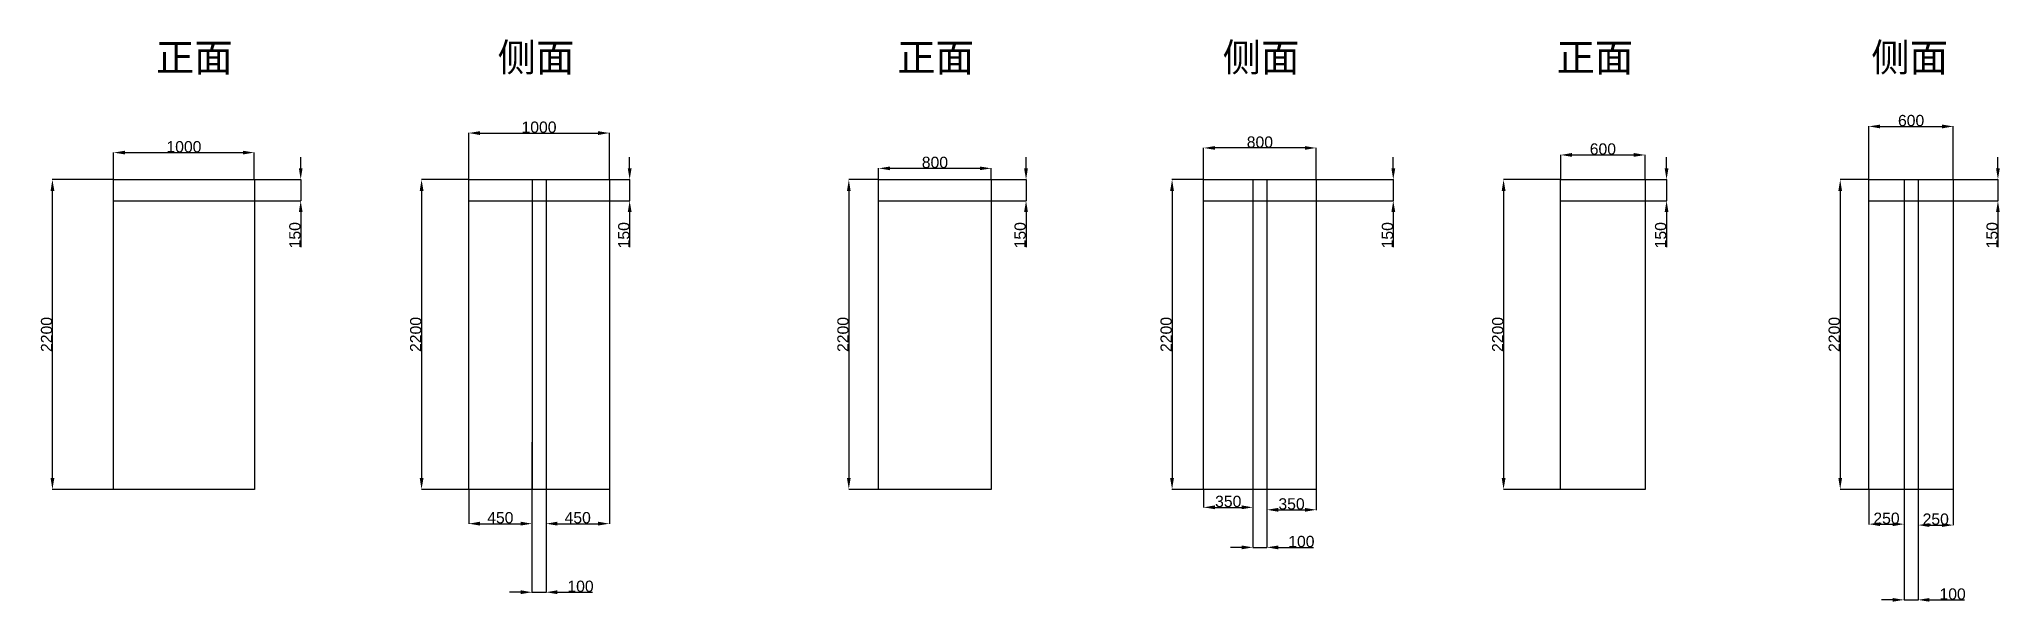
# Model space of a CAD drawing. Header units: millimetres. Extents: x 973 to 14909, y 1956 to 5951.
import ezdxf

# ---------------------------------------------------------------- set-up
doc = ezdxf.new("R2010")
doc.units = ezdxf.units.MM
doc.layers.add('图层0', color=90, linetype='Continuous')
doc.styles.get("Standard").update_dxf_attribs({"font": 'arial.ttf'})
doc.dimstyles.new('ISO-25', dxfattribs={"dimtxt": 80, "dimasz": 80, "dimexe": 1.25, "dimexo": 0.625, "dimtad": 1, "dimtxsty": 'Standard', "dimcen": 2.5, "dimadec": 0, "dimazin": 0, "dimtfac": 1, "dimtmove": 0, "dimatfit": 3, "dimfxl": 1, "dimarcsym": 0})

# ---------------------------------------------------------------- blocks, each defined once
blk = doc.blocks.new('*D1')
at = {"layer": 'Defpoints', "color": 0, "transparency": 16777216}
for p in [(2502, 5146), (1502, 4954), (2502, 4954)]:
    blk.add_point(p, dxfattribs=at)
at = {"layer": '图层0', "color": 0, "lineweight": -2, "transparency": 16777216}
for p, q in [((1502, 4955), (1502, 5147)), ((1582, 5146), (2422, 5146)), ((2502, 4955), (2502, 5147))]:
    blk.add_line(p, q, dxfattribs=at)
at = {"layer": '图层0', "color": 0, "transparency": 16777216}
for points in [[(1582, 5159), (1582, 5133), (1502, 5146)], [(2422, 5159), (2422, 5133), (2502, 5146)]]:
    blk.add_solid(points, dxfattribs=at)
at = {"layer": '图层0', "color": 0, "transparency": 16777216, "insert": (2002, 5187), "char_height": 80, "attachment_point": 5}
blk.add_mtext('1000', dxfattribs=at)
blk = doc.blocks.new('*D2')
at = {"layer": 'Defpoints', "color": 0, "transparency": 16777216}
for p in [(2502, 4954), (2502, 4804), (2832, 4804)]:
    blk.add_point(p, dxfattribs=at)
at = {"layer": '图层0', "color": 0, "lineweight": -2, "transparency": 16777216}
for p, q in [((2832, 5034), (2832, 5114)), ((2503, 4954), (2833, 4954)), ((2832, 4954), (2832, 4804)), ((2503, 4804), (2833, 4804)), ((2832, 4724), (2832, 4474))]:
    blk.add_line(p, q, dxfattribs=at)
at = {"layer": '图层0', "color": 0, "transparency": 16777216}
for points in [[(2819, 5034), (2845, 5034), (2832, 4954)], [(2819, 4724), (2845, 4724), (2832, 4804)]]:
    blk.add_solid(points, dxfattribs=at)
at = {"layer": '图层0', "color": 0, "transparency": 16777216, "insert": (2791, 4559), "char_height": 80, "attachment_point": 5, "rotation": 90}
blk.add_mtext('150', dxfattribs=at)
blk = doc.blocks.new('*D3')
at = {"layer": 'Defpoints', "color": 0, "transparency": 16777216}
for p in [(1067, 4954), (1502, 4954), (1502, 2754)]:
    blk.add_point(p, dxfattribs=at)
at = {"layer": '图层0', "color": 0, "lineweight": -2, "transparency": 16777216}
for p, q in [((1502, 4954), (1066, 4954)), ((1067, 2834), (1067, 4874)), ((1502, 2754), (1066, 2754))]:
    blk.add_line(p, q, dxfattribs=at)
at = {"layer": '图层0', "color": 0, "transparency": 16777216}
for points in [[(1054, 4874), (1081, 4874), (1067, 4954)], [(1054, 2834), (1081, 2834), (1067, 2754)]]:
    blk.add_solid(points, dxfattribs=at)
at = {"layer": '图层0', "color": 0, "transparency": 16777216, "insert": (1026, 3854), "char_height": 80, "attachment_point": 5, "rotation": 90}
blk.add_mtext('2200', dxfattribs=at)
blk = doc.blocks.new('*D9')
at = {"layer": 'Defpoints', "color": 0, "transparency": 16777216}
for p in [(5026, 5285), (4026, 4954), (5026, 4954)]:
    blk.add_point(p, dxfattribs=at)
at = {"layer": '图层0', "color": 0, "lineweight": -2, "transparency": 16777216}
for p, q in [((4026, 4955), (4026, 5286)), ((4106, 5285), (4946, 5285)), ((5026, 4955), (5026, 5286))]:
    blk.add_line(p, q, dxfattribs=at)
at = {"layer": '图层0', "color": 0, "transparency": 16777216}
for points in [[(4106, 5298), (4106, 5271), (4026, 5285)], [(4946, 5298), (4946, 5271), (5026, 5285)]]:
    blk.add_solid(points, dxfattribs=at)
at = {"layer": '图层0', "color": 0, "transparency": 16777216, "insert": (4526, 5326), "char_height": 80, "attachment_point": 5}
blk.add_mtext('1000', dxfattribs=at)
blk = doc.blocks.new('*D10')
at = {"layer": 'Defpoints', "color": 0, "transparency": 16777216}
for p in [(4026, 2754), (4476, 2754), (4476, 2510)]:
    blk.add_point(p, dxfattribs=at)
at = {"layer": '图层0', "color": 0, "lineweight": -2, "transparency": 16777216}
for p, q in [((4026, 2753), (4026, 2509)), ((4476, 2753), (4476, 2509)), ((4106, 2510), (4396, 2510))]:
    blk.add_line(p, q, dxfattribs=at)
at = {"layer": '图层0', "color": 0, "transparency": 16777216}
for points in [[(4106, 2524), (4106, 2497), (4026, 2510)], [(4396, 2524), (4396, 2497), (4476, 2510)]]:
    blk.add_solid(points, dxfattribs=at)
at = {"layer": '图层0', "color": 0, "transparency": 16777216, "insert": (4251, 2552), "char_height": 80, "attachment_point": 5}
blk.add_mtext('450', dxfattribs=at)
blk = doc.blocks.new('*D11')
at = {"layer": 'Defpoints', "color": 0, "transparency": 16777216}
for p in [(4576, 2754), (5026, 2754), (5026, 2510)]:
    blk.add_point(p, dxfattribs=at)
at = {"layer": '图层0', "color": 0, "lineweight": -2, "transparency": 16777216}
for p, q in [((4576, 2753), (4576, 2509)), ((5026, 2753), (5026, 2509)), ((4656, 2510), (4946, 2510))]:
    blk.add_line(p, q, dxfattribs=at)
at = {"layer": '图层0', "color": 0, "transparency": 16777216}
for points in [[(4656, 2524), (4656, 2497), (4576, 2510)], [(4946, 2524), (4946, 2497), (5026, 2510)]]:
    blk.add_solid(points, dxfattribs=at)
at = {"layer": '图层0', "color": 0, "transparency": 16777216, "insert": (4801, 2552), "char_height": 80, "attachment_point": 5}
blk.add_mtext('450', dxfattribs=at)
blk = doc.blocks.new('*D12')
at = {"layer": 'Defpoints', "color": 0, "transparency": 16777216}
for p in [(4476, 3089), (4576, 3089), (4576, 2023)]:
    blk.add_point(p, dxfattribs=at)
at = {"layer": '图层0', "color": 0, "lineweight": -2, "transparency": 16777216}
for p, q in [((4476, 3088), (4476, 2022)), ((4576, 3088), (4576, 2022)), ((4396, 2023), (4316, 2023)), ((4476, 2023), (4576, 2023)), ((4656, 2023), (4907, 2023))]:
    blk.add_line(p, q, dxfattribs=at)
at = {"layer": '图层0', "color": 0, "transparency": 16777216}
for points in [[(4396, 2037), (4396, 2010), (4476, 2023)], [(4656, 2037), (4656, 2010), (4576, 2023)]]:
    blk.add_solid(points, dxfattribs=at)
at = {"layer": '图层0', "color": 0, "transparency": 16777216, "insert": (4821, 2065), "char_height": 80, "attachment_point": 5}
blk.add_mtext('100', dxfattribs=at)
blk = doc.blocks.new('*D15')
at = {"layer": 'Defpoints', "color": 0, "transparency": 16777216}
for p in [(7740, 4954), (7740, 4804), (7988, 4804)]:
    blk.add_point(p, dxfattribs=at)
at = {"layer": '图层0', "color": 0, "lineweight": -2, "transparency": 16777216}
for p, q in [((7988, 5034), (7988, 5114)), ((7740, 4954), (7989, 4954)), ((7988, 4954), (7988, 4804)), ((7740, 4804), (7989, 4804)), ((7988, 4724), (7988, 4474))]:
    blk.add_line(p, q, dxfattribs=at)
at = {"layer": '图层0', "color": 0, "transparency": 16777216}
for points in [[(7974, 5034), (8001, 5034), (7988, 4954)], [(7974, 4724), (8001, 4724), (7988, 4804)]]:
    blk.add_solid(points, dxfattribs=at)
at = {"layer": '图层0', "color": 0, "transparency": 16777216, "insert": (7946, 4559), "char_height": 80, "attachment_point": 5, "rotation": 90}
blk.add_mtext('150', dxfattribs=at)
blk = doc.blocks.new('*D17')
at = {"layer": 'Defpoints', "color": 0, "transparency": 16777216}
for p in [(6940, 4954), (6728, 2754), (6940, 2754)]:
    blk.add_point(p, dxfattribs=at)
at = {"layer": '图层0', "color": 0, "lineweight": -2, "transparency": 16777216}
for p, q in [((6939, 4954), (6727, 4954)), ((6728, 4874), (6728, 2834)), ((6939, 2754), (6727, 2754))]:
    blk.add_line(p, q, dxfattribs=at)
at = {"layer": '图层0', "color": 0, "transparency": 16777216}
for points in [[(6715, 4874), (6741, 4874), (6728, 4954)], [(6715, 2834), (6741, 2834), (6728, 2754)]]:
    blk.add_solid(points, dxfattribs=at)
at = {"layer": '图层0', "color": 0, "transparency": 16777216, "insert": (6687, 3854), "char_height": 80, "attachment_point": 5, "rotation": 90}
blk.add_mtext('2200', dxfattribs=at)
blk = doc.blocks.new('*D19')
at = {"layer": 'Defpoints', "color": 0, "transparency": 16777216}
for p in [(10042, 4954), (10050, 4804), (10598, 4804)]:
    blk.add_point(p, dxfattribs=at)
at = {"layer": '图层0', "color": 0, "lineweight": -2, "transparency": 16777216}
for p, q in [((10598, 5034), (10598, 5114)), ((10043, 4954), (10600, 4954)), ((10598, 4954), (10598, 4804)), ((10050, 4804), (10600, 4804)), ((10598, 4724), (10598, 4474))]:
    blk.add_line(p, q, dxfattribs=at)
at = {"layer": '图层0', "color": 0, "transparency": 16777216}
for points in [[(10585, 5034), (10612, 5034), (10598, 4954)], [(10585, 4724), (10612, 4724), (10598, 4804)]]:
    blk.add_solid(points, dxfattribs=at)
at = {"layer": '图层0', "color": 0, "transparency": 16777216, "insert": (10557, 4559), "char_height": 80, "attachment_point": 5, "rotation": 90}
blk.add_mtext('150', dxfattribs=at)
blk = doc.blocks.new('*D21')
at = {"layer": 'Defpoints', "color": 0, "transparency": 16777216}
for p in [(9250, 4954), (9026, 2754), (9250, 2754)]:
    blk.add_point(p, dxfattribs=at)
at = {"layer": '图层0', "color": 0, "lineweight": -2, "transparency": 16777216}
for p, q in [((9249, 4954), (9025, 4954)), ((9026, 4874), (9026, 2834)), ((9249, 2754), (9025, 2754))]:
    blk.add_line(p, q, dxfattribs=at)
at = {"layer": '图层0', "color": 0, "transparency": 16777216}
for points in [[(9012, 4874), (9039, 4874), (9026, 4954)], [(9012, 2834), (9039, 2834), (9026, 2754)]]:
    blk.add_solid(points, dxfattribs=at)
at = {"layer": '图层0', "color": 0, "transparency": 16777216, "insert": (8984, 3854), "char_height": 80, "attachment_point": 5, "rotation": 90}
blk.add_mtext('2200', dxfattribs=at)
blk = doc.blocks.new('*D22')
at = {"layer": 'Defpoints', "color": 0, "transparency": 16777216}
for p in [(9250, 2754), (9600, 2754), (9600, 2626)]:
    blk.add_point(p, dxfattribs=at)
at = {"layer": '图层0', "color": 0, "lineweight": -2, "transparency": 16777216}
for p, q in [((9250, 2753), (9250, 2625)), ((9600, 2753), (9600, 2625)), ((9330, 2626), (9520, 2626))]:
    blk.add_line(p, q, dxfattribs=at)
at = {"layer": '图层0', "color": 0, "transparency": 16777216}
for points in [[(9330, 2640), (9330, 2613), (9250, 2626)], [(9520, 2640), (9520, 2613), (9600, 2626)]]:
    blk.add_solid(points, dxfattribs=at)
at = {"layer": '图层0', "color": 0, "transparency": 16777216, "insert": (9425, 2668), "char_height": 80, "attachment_point": 5}
blk.add_mtext('350', dxfattribs=at)
blk = doc.blocks.new('*D23')
at = {"layer": 'Defpoints', "color": 0, "transparency": 16777216}
for p in [(9700, 2754), (10050, 2754), (10050, 2609)]:
    blk.add_point(p, dxfattribs=at)
at = {"layer": '图层0', "color": 0, "lineweight": -2, "transparency": 16777216}
for p, q in [((9700, 2753), (9700, 2607)), ((10050, 2753), (10050, 2607)), ((9780, 2609), (9970, 2609))]:
    blk.add_line(p, q, dxfattribs=at)
at = {"layer": '图层0', "color": 0, "transparency": 16777216}
for points in [[(9780, 2622), (9780, 2595), (9700, 2609)], [(9970, 2622), (9970, 2595), (10050, 2609)]]:
    blk.add_solid(points, dxfattribs=at)
at = {"layer": '图层0', "color": 0, "transparency": 16777216, "insert": (9875, 2650), "char_height": 80, "attachment_point": 5}
blk.add_mtext('350', dxfattribs=at)
blk = doc.blocks.new('*D24')
at = {"layer": 'Defpoints', "color": 0, "transparency": 16777216}
for p in [(9600, 3077), (9700, 3077), (9700, 2342)]:
    blk.add_point(p, dxfattribs=at)
at = {"layer": '图层0', "color": 0, "lineweight": -2, "transparency": 16777216}
for p, q in [((9600, 3077), (9600, 2340)), ((9700, 3077), (9700, 2340)), ((9520, 2342), (9440, 2342)), ((9600, 2342), (9700, 2342)), ((9780, 2342), (10030, 2342))]:
    blk.add_line(p, q, dxfattribs=at)
at = {"layer": '图层0', "color": 0, "transparency": 16777216}
for points in [[(9520, 2355), (9520, 2328), (9600, 2342)], [(9780, 2355), (9780, 2328), (9700, 2342)]]:
    blk.add_solid(points, dxfattribs=at)
at = {"layer": '图层0', "color": 0, "transparency": 16777216, "insert": (9945, 2383), "char_height": 80, "attachment_point": 5}
blk.add_mtext('100', dxfattribs=at)
blk = doc.blocks.new('*D25')
at = {"layer": 'Defpoints', "color": 0, "transparency": 16777216}
for p in [(5026, 4954), (5026, 4804), (5170, 4804)]:
    blk.add_point(p, dxfattribs=at)
at = {"layer": '图层0', "color": 0, "lineweight": -2, "transparency": 16777216}
for p, q in [((5170, 5034), (5170, 5114)), ((5027, 4954), (5172, 4954)), ((5170, 4954), (5170, 4804)), ((5027, 4804), (5172, 4804)), ((5170, 4724), (5170, 4474))]:
    blk.add_line(p, q, dxfattribs=at)
at = {"layer": '图层0', "color": 0, "transparency": 16777216}
for points in [[(5157, 5034), (5184, 5034), (5170, 4954)], [(5157, 4724), (5184, 4724), (5170, 4804)]]:
    blk.add_solid(points, dxfattribs=at)
at = {"layer": '图层0', "color": 0, "transparency": 16777216, "insert": (5129, 4559), "char_height": 80, "attachment_point": 5, "rotation": 90}
blk.add_mtext('150', dxfattribs=at)
blk = doc.blocks.new('*D26')
at = {"layer": 'Defpoints', "color": 0, "transparency": 16777216}
for p in [(4026, 4954), (3691, 2754), (4026, 2754)]:
    blk.add_point(p, dxfattribs=at)
at = {"layer": '图层0', "color": 0, "lineweight": -2, "transparency": 16777216}
for p, q in [((4026, 4954), (3690, 4954)), ((3691, 4874), (3691, 2834)), ((4026, 2754), (3690, 2754))]:
    blk.add_line(p, q, dxfattribs=at)
at = {"layer": '图层0', "color": 0, "transparency": 16777216}
for points in [[(3678, 4874), (3705, 4874), (3691, 4954)], [(3678, 2834), (3705, 2834), (3691, 2754)]]:
    blk.add_solid(points, dxfattribs=at)
at = {"layer": '图层0', "color": 0, "transparency": 16777216, "insert": (3650, 3854), "char_height": 80, "attachment_point": 5, "rotation": 90}
blk.add_mtext('2200', dxfattribs=at)
blk = doc.blocks.new('*D27')
at = {"layer": 'Defpoints', "color": 0, "transparency": 16777216}
for p in [(12388, 5129), (11788, 4951), (12388, 4951)]:
    blk.add_point(p, dxfattribs=at)
at = {"layer": '图层0', "color": 0, "lineweight": -2, "transparency": 16777216}
for p, q in [((11788, 4951), (11788, 5131)), ((11868, 5129), (12308, 5129)), ((12388, 4951), (12388, 5131))]:
    blk.add_line(p, q, dxfattribs=at)
at = {"layer": '图层0', "color": 0, "transparency": 16777216}
for points in [[(11868, 5143), (11868, 5116), (11788, 5129)], [(12308, 5143), (12308, 5116), (12388, 5129)]]:
    blk.add_solid(points, dxfattribs=at)
at = {"layer": '图层0', "color": 0, "transparency": 16777216, "insert": (12088, 5171), "char_height": 80, "attachment_point": 5}
blk.add_mtext('600', dxfattribs=at)
blk = doc.blocks.new('*D29')
at = {"layer": 'Defpoints', "color": 0, "transparency": 16777216}
for p in [(12388, 4954), (12388, 4804), (12541, 4804)]:
    blk.add_point(p, dxfattribs=at)
at = {"layer": '图层0', "color": 0, "lineweight": -2, "transparency": 16777216}
for p, q in [((12541, 5034), (12541, 5114)), ((12388, 4954), (12542, 4954)), ((12541, 4954), (12541, 4804)), ((12388, 4804), (12542, 4804)), ((12541, 4724), (12541, 4474))]:
    blk.add_line(p, q, dxfattribs=at)
at = {"layer": '图层0', "color": 0, "transparency": 16777216}
for points in [[(12527, 5034), (12554, 5034), (12541, 4954)], [(12527, 4724), (12554, 4724), (12541, 4804)]]:
    blk.add_solid(points, dxfattribs=at)
at = {"layer": '图层0', "color": 0, "transparency": 16777216, "insert": (12499, 4559), "char_height": 80, "attachment_point": 5, "rotation": 90}
blk.add_mtext('150', dxfattribs=at)
blk = doc.blocks.new('*D30')
at = {"layer": 'Defpoints', "color": 0, "transparency": 16777216}
for p in [(11788, 4954), (11382, 2754), (11788, 2754)]:
    blk.add_point(p, dxfattribs=at)
at = {"layer": '图层0', "color": 0, "lineweight": -2, "transparency": 16777216}
for p, q in [((11787, 4954), (11381, 4954)), ((11382, 4874), (11382, 2834)), ((11787, 2754), (11381, 2754))]:
    blk.add_line(p, q, dxfattribs=at)
at = {"layer": '图层0', "color": 0, "transparency": 16777216}
for points in [[(11369, 4874), (11396, 4874), (11382, 4954)], [(11369, 2834), (11396, 2834), (11382, 2754)]]:
    blk.add_solid(points, dxfattribs=at)
at = {"layer": '图层0', "color": 0, "transparency": 16777216, "insert": (11341, 3854), "char_height": 80, "attachment_point": 5, "rotation": 90}
blk.add_mtext('2200', dxfattribs=at)
blk = doc.blocks.new('*D31')
at = {"layer": 'Defpoints', "color": 0, "transparency": 16777216}
for p in [(14579, 5332), (13979, 4954), (14579, 4954)]:
    blk.add_point(p, dxfattribs=at)
at = {"layer": '图层0', "color": 0, "lineweight": -2, "transparency": 16777216}
for p, q in [((13979, 4955), (13979, 5333)), ((14059, 5332), (14499, 5332)), ((14579, 4955), (14579, 5333))]:
    blk.add_line(p, q, dxfattribs=at)
at = {"layer": '图层0', "color": 0, "transparency": 16777216}
for points in [[(14059, 5345), (14059, 5318), (13979, 5332)], [(14499, 5345), (14499, 5318), (14579, 5332)]]:
    blk.add_solid(points, dxfattribs=at)
at = {"layer": '图层0', "color": 0, "transparency": 16777216, "insert": (14279, 5373), "char_height": 80, "attachment_point": 5}
blk.add_mtext('600', dxfattribs=at)
blk = doc.blocks.new('*D32')
at = {"layer": 'Defpoints', "color": 0, "transparency": 16777216}
for p in [(14579, 4954), (14579, 4804), (14896, 4804)]:
    blk.add_point(p, dxfattribs=at)
at = {"layer": '图层0', "color": 0, "lineweight": -2, "transparency": 16777216}
for p, q in [((14896, 5034), (14896, 5114)), ((14579, 4954), (14897, 4954)), ((14896, 4954), (14896, 4804)), ((14579, 4804), (14897, 4804)), ((14896, 4724), (14896, 4474))]:
    blk.add_line(p, q, dxfattribs=at)
at = {"layer": '图层0', "color": 0, "transparency": 16777216}
for points in [[(14883, 5034), (14909, 5034), (14896, 4954)], [(14883, 4724), (14909, 4724), (14896, 4804)]]:
    blk.add_solid(points, dxfattribs=at)
at = {"layer": '图层0', "color": 0, "transparency": 16777216, "insert": (14855, 4559), "char_height": 80, "attachment_point": 5, "rotation": 90}
blk.add_mtext('150', dxfattribs=at)
blk = doc.blocks.new('*D33')
at = {"layer": 'Defpoints', "color": 0, "transparency": 16777216}
for p in [(13979, 4954), (13775, 2754), (13979, 2754)]:
    blk.add_point(p, dxfattribs=at)
at = {"layer": '图层0', "color": 0, "lineweight": -2, "transparency": 16777216}
for p, q in [((13978, 4954), (13774, 4954)), ((13775, 4874), (13775, 2834)), ((13978, 2754), (13774, 2754))]:
    blk.add_line(p, q, dxfattribs=at)
at = {"layer": '图层0', "color": 0, "transparency": 16777216}
for points in [[(13762, 4874), (13788, 4874), (13775, 4954)], [(13762, 2834), (13788, 2834), (13775, 2754)]]:
    blk.add_solid(points, dxfattribs=at)
at = {"layer": '图层0', "color": 0, "transparency": 16777216, "insert": (13733, 3854), "char_height": 80, "attachment_point": 5, "rotation": 90}
blk.add_mtext('2200', dxfattribs=at)
blk = doc.blocks.new('*D34')
at = {"layer": 'Defpoints', "color": 0, "transparency": 16777216}
for p in [(13979, 2754), (14229, 2754), (14229, 2507)]:
    blk.add_point(p, dxfattribs=at)
at = {"layer": '图层0', "color": 0, "lineweight": -2, "transparency": 16777216}
for p, q in [((13979, 2753), (13979, 2505)), ((14229, 2753), (14229, 2505)), ((14059, 2507), (14149, 2507))]:
    blk.add_line(p, q, dxfattribs=at)
at = {"layer": '图层0', "color": 0, "transparency": 16777216}
for points in [[(14059, 2520), (14059, 2493), (13979, 2507)], [(14149, 2520), (14149, 2493), (14229, 2507)]]:
    blk.add_solid(points, dxfattribs=at)
at = {"layer": '图层0', "color": 0, "transparency": 16777216, "insert": (14104, 2548), "char_height": 80, "attachment_point": 5}
blk.add_mtext('250', dxfattribs=at)
blk = doc.blocks.new('*D35')
at = {"layer": 'Defpoints', "color": 0, "transparency": 16777216}
for p in [(14329, 2754), (14579, 2754), (14579, 2500)]:
    blk.add_point(p, dxfattribs=at)
at = {"layer": '图层0', "color": 0, "lineweight": -2, "transparency": 16777216}
for p, q in [((14329, 2753), (14329, 2499)), ((14579, 2753), (14579, 2499)), ((14409, 2500), (14499, 2500))]:
    blk.add_line(p, q, dxfattribs=at)
at = {"layer": '图层0', "color": 0, "transparency": 16777216}
for points in [[(14409, 2514), (14409, 2487), (14329, 2500)], [(14499, 2514), (14499, 2487), (14579, 2500)]]:
    blk.add_solid(points, dxfattribs=at)
at = {"layer": '图层0', "color": 0, "transparency": 16777216, "insert": (14454, 2542), "char_height": 80, "attachment_point": 5}
blk.add_mtext('250', dxfattribs=at)
blk = doc.blocks.new('*D36')
at = {"layer": 'Defpoints', "color": 0, "transparency": 16777216}
for p in [(14229, 2986), (14329, 2986), (14329, 1969)]:
    blk.add_point(p, dxfattribs=at)
at = {"layer": '图层0', "color": 0, "lineweight": -2, "transparency": 16777216}
for p, q in [((14229, 2985), (14229, 1968)), ((14329, 2985), (14329, 1968)), ((14149, 1969), (14069, 1969)), ((14229, 1969), (14329, 1969)), ((14409, 1969), (14659, 1969))]:
    blk.add_line(p, q, dxfattribs=at)
at = {"layer": '图层0', "color": 0, "transparency": 16777216}
for points in [[(14149, 1982), (14149, 1956), (14229, 1969)], [(14409, 1982), (14409, 1956), (14329, 1969)]]:
    blk.add_solid(points, dxfattribs=at)
at = {"layer": '图层0', "color": 0, "transparency": 16777216, "insert": (14574, 2010), "char_height": 80, "attachment_point": 5}
blk.add_mtext('100', dxfattribs=at)
blk = doc.blocks.new('*D37')
at = {"layer": 'Defpoints', "color": 0, "transparency": 16777216}
for p in [(6940, 5034), (6940, 4954), (7740, 4954)]:
    blk.add_point(p, dxfattribs=at)
at = {"layer": '图层0', "color": 0, "lineweight": -2, "transparency": 16777216}
for p, q in [((6940, 4955), (6940, 5035)), ((7660, 5034), (7020, 5034)), ((7740, 4955), (7740, 5035))]:
    blk.add_line(p, q, dxfattribs=at)
at = {"layer": '图层0', "color": 0, "transparency": 16777216}
for points in [[(7020, 5047), (7020, 5021), (6940, 5034)], [(7660, 5047), (7660, 5021), (7740, 5034)]]:
    blk.add_solid(points, dxfattribs=at)
at = {"layer": '图层0', "color": 0, "transparency": 16777216, "insert": (7340, 5076), "char_height": 80, "attachment_point": 5}
blk.add_mtext('800', dxfattribs=at)
blk = doc.blocks.new('*D38')
at = {"layer": 'Defpoints', "color": 0, "transparency": 16777216}
for p in [(9250, 5179), (9250, 4954), (10050, 4954)]:
    blk.add_point(p, dxfattribs=at)
at = {"layer": '图层0', "color": 0, "lineweight": -2, "transparency": 16777216}
for p, q in [((9250, 4955), (9250, 5180)), ((9970, 5179), (9330, 5179)), ((10050, 4955), (10050, 5180))]:
    blk.add_line(p, q, dxfattribs=at)
at = {"layer": '图层0', "color": 0, "transparency": 16777216}
for points in [[(9330, 5192), (9330, 5166), (9250, 5179)], [(9970, 5192), (9970, 5166), (10050, 5179)]]:
    blk.add_solid(points, dxfattribs=at)
at = {"layer": '图层0', "color": 0, "transparency": 16777216, "insert": (9650, 5220), "char_height": 80, "attachment_point": 5}
blk.add_mtext('800', dxfattribs=at)

msp = doc.modelspace()

# ---------------------------------------------------------------- linework, layer by layer
for p, q in [((1502.438, 4953.92), (2502.438, 4953.92)), ((1502.438, 2753.92), (1502.438, 4953.92)), ((2502.438, 4953.92), (2502.438, 2753.92)), ((6939.648, 4953.92), (7739.648, 4953.92)), ((6939.648, 2753.92), (6939.648, 4953.92)), ((7739.648, 4953.92), (7739.648, 2753.92)), ((11787.606, 4953.92), (12387.606, 4953.92)), ((11787.606, 2753.92), (11787.606, 4953.92)), ((12387.606, 4953.92), (12387.606, 2753.92)), ((13978.638, 4953.92), (14578.638, 4953.92)), ((13978.638, 2753.92), (13978.638, 4953.92)), ((14228.638, 4953.92), (14228.638, 2753.92)), ((14328.638, 4953.92), (14328.638, 2753.92)), ((14578.638, 4953.92), (14578.638, 2753.92)), ((1502.438, 4803.92), (2502.438, 4803.92)), ((6939.648, 4803.92), (7739.648, 4803.92)), ((11787.606, 4803.92), (12387.606, 4803.92)), ((13978.638, 4803.92), (14578.638, 4803.92)), ((2502.438, 2753.92), (1502.438, 2753.92)), ((7739.648, 2753.92), (6939.648, 2753.92)), ((12387.606, 2753.92), (11787.606, 2753.92)), ((14578.638, 2753.92), (13978.638, 2753.92))]:
    msp.add_line(p, q)
at = {"layer": 'Defpoints'}
for p, q in [((4026.329, 4953.92), (5026.329, 4953.92)), ((4026.329, 2753.92), (4026.329, 4953.92)), ((4476.329, 4953.92), (4476.329, 2753.92)), ((4576.329, 4953.92), (4576.329, 2753.92)), ((5026.329, 4953.92), (5026.329, 2753.92)), ((9249.694, 4953.92), (10049.694, 4953.92)), ((9249.694, 2753.92), (9249.694, 4953.92)), ((9599.694, 4953.92), (9599.694, 2753.92)), ((9699.694, 4953.92), (9699.694, 2753.92)), ((10049.694, 4953.92), (10049.694, 2753.92)), ((4026.329, 4803.92), (5026.329, 4803.92)), ((9249.694, 4803.92), (10049.694, 4803.92)), ((5026.329, 2753.92), (4026.329, 2753.92)), ((10049.694, 2753.92), (9249.694, 2753.92))]:
    msp.add_line(p, q, dxfattribs=at)

# ---------------------------------------------------------------- texts
at = {"layer": 'Defpoints', "char_height": 200, "attachment_point": 1}
for s, insert in [('{\\fSimSun|b0|i0|c134|p2;正面}', (1802.965, 5922.237)), ('{\\fSimSun|b0|i0|c134|p2;侧面}', (4231.873, 5922.237)), ('{\\fSimSun|b0|i0|c134|p2;正面}', (7072.022, 5922.237)), ('{\\fSimSun|b0|i0|c134|p2;侧面}', (9385.514, 5922.237)), ('{\\fSimSun|b0|i0|c134|p2;正面}', (11758.488, 5922.237)), ('{\\fSimSun|b0|i0|c134|p2;侧面}', (13995.823, 5922.237))]:
    msp.add_mtext_dynamic_manual_height_columns(s, width=968.76406, gutter_width=12.5, heights=[0], dxfattribs=dict(at, insert=insert))

# ---------------------------------------------------------------- dimensions: what is measured, and where the dimension line sits
at = {"layer": '图层0'}
for base, p1, p2, picture, middle in [((5026.329, 5284.722), (4026.329, 4953.92), (5026.329, 4953.92), '*D9', (4526.329, 5326.193)), ((14578.638, 5331.619), (13978.638, 4953.92), (14578.638, 4953.92), '*D31', (14278.638, 5373.09)), ((2502.438, 5145.93), (1502.438, 4953.92), (2502.438, 4953.92), '*D1', (2002.438, 5187.401)), ((9249.694, 5178.957), (10049.694, 4953.92), (9249.694, 4953.92), '*D38', (9649.694, 5220.428)), ((12387.606, 5129.369), (11787.606, 4950.669), (12387.606, 4950.669), '*D27', (12087.606, 5170.84)), ((6939.648, 5034.118), (7739.648, 4953.92), (6939.648, 4953.92), '*D37', (7339.648, 5075.589)), ((4576.329, 2023.234), (4476.329, 3089.033), (4576.329, 3089.033), '*D12', (4821.429, 2064.705)), ((9699.694, 2341.556), (9599.694, 3077.489), (9699.694, 3077.489), '*D24', (9944.794, 2383.027)), ((14328.638, 1968.854), (14228.638, 2985.652), (14328.638, 2985.652), '*D36', (14573.737, 2010.325)), ((4476.329, 2510.26), (4026.329, 2753.92), (4476.329, 2753.92), '*D10', (4251.329, 2551.731)), ((5026.329, 2510.26), (4576.329, 2753.92), (5026.329, 2753.92), '*D11', (4801.329, 2551.731)), ((9599.694, 2626.434), (9249.694, 2753.92), (9599.694, 2753.92), '*D22', (9424.694, 2667.932)), ((10049.694, 2608.629), (9699.694, 2753.92), (10049.694, 2753.92), '*D23', (9874.694, 2650.127)), ((14228.638, 2506.505), (13978.638, 2753.92), (14228.638, 2753.92), '*D34', (14103.638, 2547.976)), ((14578.638, 2500.416), (14328.638, 2753.92), (14578.638, 2753.92), '*D35', (14453.638, 2541.887))]:
    dim = msp.add_linear_dim(base=base, p1=p1, p2=p2, dimstyle='ISO-25', dxfattribs=at)
    dim.commit()
    dim.dimension.update_dxf_attribs({"geometry": picture, "text_midpoint": middle})
for base, p1, p2, picture, middle in [((2832.052, 4803.92), (2502.438, 4953.92), (2502.438, 4803.92), '*D2', (2790.581, 4558.82)), ((5170.277, 4803.92), (5026.329, 4953.92), (5026.329, 4803.92), '*D25', (5128.807, 4558.82)), ((7987.679, 4803.92), (7739.648, 4953.92), (7739.648, 4803.92), '*D15', (7946.208, 4558.82)), ((10598.386, 4803.92), (10042.355, 4953.92), (10049.694, 4803.92), '*D19', (10556.915, 4558.82)), ((12540.812, 4803.92), (12387.606, 4953.92), (12387.606, 4803.92), '*D29', (12499.341, 4558.82)), ((14895.99, 4803.92), (14578.638, 4953.92), (14578.638, 4803.92), '*D32', (14854.519, 4558.82)), ((1067.237, 4953.92), (1502.438, 2753.92), (1502.438, 4953.92), '*D3', (1025.766, 3853.92)), ((3691.446, 2753.92), (4026.329, 4953.92), (4026.329, 2753.92), '*D26', (3649.975, 3853.92)), ((6728.008, 2753.92), (6939.648, 4953.92), (6939.648, 2753.92), '*D17', (6686.537, 3853.92)), ((9025.809, 2753.92), (9249.694, 4953.92), (9249.694, 2753.92), '*D21', (8984.338, 3853.92)), ((11382.398, 2753.92), (11787.606, 4953.92), (11787.606, 2753.92), '*D30', (11340.927, 3853.92)), ((13774.904, 2753.92), (13978.638, 4953.92), (13978.638, 2753.92), '*D33', (13733.434, 3853.92))]:
    dim = msp.add_linear_dim(base=base, p1=p1, p2=p2, angle=90, dimstyle='ISO-25', dxfattribs=at)
    dim.commit()
    dim.dimension.update_dxf_attribs({"geometry": picture, "text_midpoint": middle})

doc.saveas('drawing.dxf')
